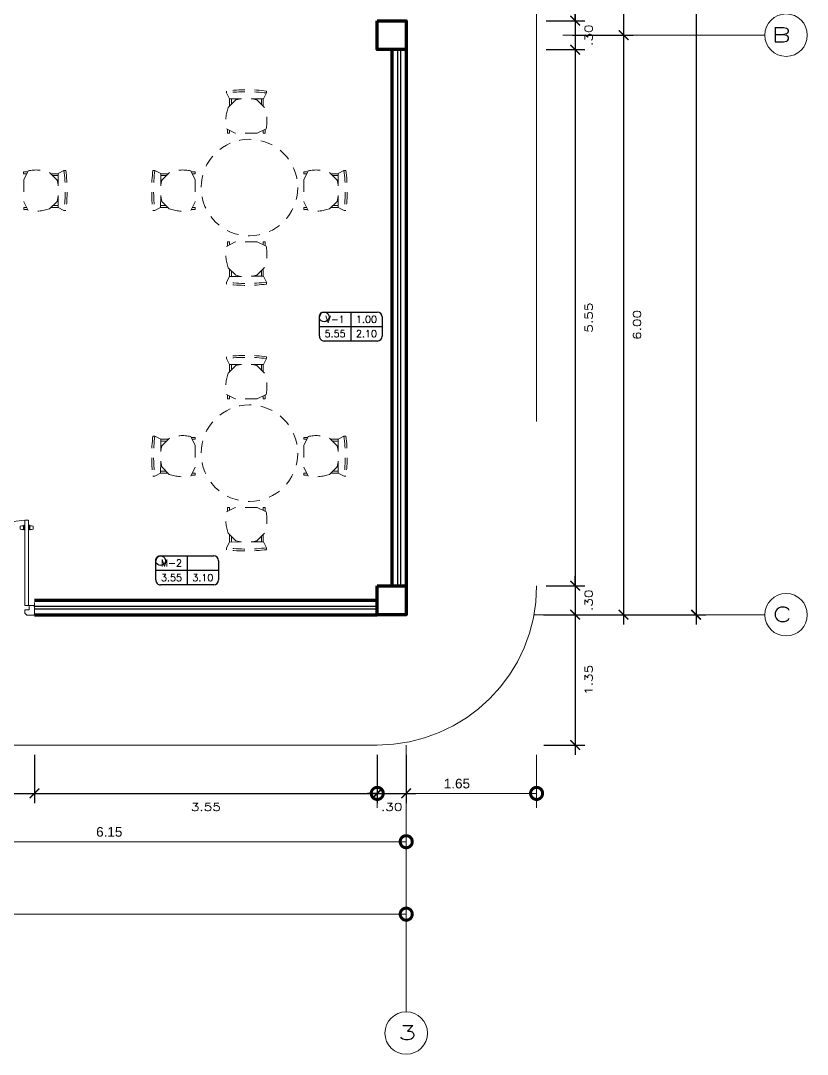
# Model space of a CAD drawing. Header units: millimetres. Extents: x 1313 to 1393.8, y 883.5 to 926.2.
# Drawn here: x 1323.87 to 1332.02, y 903.94 to 914.65 of the extents above; entities that cross this region are included whole.
import ezdxf
from ezdxf.enums import TextEntityAlignment as Align

# ---------------------------------------------------------------- set-up
doc = ezdxf.new("R2010")
doc.units = ezdxf.units.MM
doc.linetypes.add('HIDDEN2', pattern=[0.1875, 0.125, -0.0625])
doc.layers.add('CODIGOS', color=31, linetype='Continuous')
doc.layers.add('Muebles', color=2, linetype='Continuous')
for name, color, linetype, lineweight in [('columnas', 40, 'Continuous', 60), ('cotas', 87, 'Continuous', 15), ('ejes', 147, 'Continuous', 5), ('Muros confinados', 3, 'Continuous', 60), ('proy', 42, 'HIDDEN2', 5), ('Puertas', 35, 'Continuous', 13)]:
    doc.layers.add(name, color=color, linetype=linetype, lineweight=lineweight)
doc.styles.add('arial', font='arial.ttf')
doc.styles.add('R80-50', font='romans.shx', dxfattribs={"width": 1.3, "height": 0.08})
doc.styles.add('ROMANS', font='romans')
doc.dimstyles.new('horizontal', dxfattribs={"dimtxt": 0.1, "dimasz": 0.25, "dimexe": 0.15, "dimexo": 0.1, "dimgap": 0.05, "dimtad": 1, "dimtih": 1, "dimtoh": 1, "dimzin": 4, "dimdsep": 46, "dimtxsty": 'arial', "dimblk": 'DOTSMALL', "dimcen": 1, "dimclrd": 11, "dimclre": 11, "dimclrt": 20, "dimazin": 1, "dimtfac": 1, "dimtmove": 0, "dimatfit": 3, "dimfxl": 1, "dimlwd": 5, "dimlwe": 5, "dimarcsym": 0})
doc.dimstyles.new('HORIZONTAL 1.1', dxfattribs={"dimtxt": 0.2, "dimasz": 0.1, "dimexe": 0.1, "dimexo": 0.1, "dimgap": 0.1, "dimtad": 2, "dimzin": 4, "dimdsep": 46, "dimtxsty": 'R80-50', "dimblk": 'ARCHTICK', "dimcen": 0.09, "dimdle": 0.1, "dimclrd": 256, "dimclre": 256, "dimclrt": 7, "dimaunit": 1, "dimazin": 0, "dimtfac": 1, "dimtix": 1, "dimtmove": 0, "dimatfit": 3, "dimldrblk": 'ARCHTICK', "dimfxl": 1, "dimtolj": 1, "dimtzin": 0, "dimarcsym": 0})

# ---------------------------------------------------------------- blocks, each defined once
blk = doc.blocks.new('www')
for p, q in [((-2919.982101228687, 3599.041374304055), (-2920.002101199098, 3599.04140870627)), ((-2919.921355107322, 3599.009886472397), (-2919.982101228687, 3599.041374304055)), ((-2919.921355107322, 3599.009886472397), (-2919.982101228687, 3599.041374304055)), ((-2919.922570748679, 3598.656526685439), (-2919.921355107322, 3599.009886472397)), ((-2919.86342891147, 3598.987559133014), (-2919.921431575421, 3598.987658904169)), ((-2919.843165729975, 3599.007524307633), (-2919.92136277099, 3599.007658815406)), ((-2919.910528851414, 3598.941151883206), (-2919.832057022486, 3599.018469641409)), ((-2919.610820917959, 3599.035985253539), (-2919.566050063918, 3598.94359815427)), ((-2919.564912298768, 3599.027763852238), (-2919.60687179714, 3599.02783602733)), ((-2919.597113590472, 3599.007699435624), (-2919.564946907013, 3599.007644105282)), ((-2919.564946907013, 3599.007644105282), (-2919.564912298768, 3599.027763852238)), ((-2919.921760321108, 3598.892099876744), (-2919.910528851414, 3598.941151883206)), ((-2919.566050063918, 3598.94359815427), (-2919.56643872771, 3598.717645721234)), ((-2919.91090706103, 3598.721277059427), (-2919.922165534893, 3598.774313281091)), ((-2919.982268418194, 3598.625980188005), (-2919.922570748679, 3598.656526685439)), ((-2919.867950920742, 3598.678660432905), (-2919.921962928001, 3598.678753339679)), ((-2919.847756543617, 3598.6586256667), (-2919.921962928001, 3598.658753310091)), ((-2919.832701685989, 3598.643689798614), (-2919.91090706103, 3598.721277059427)), ((-2919.56643872771, 3598.717645721234), (-2919.61152714866, 3598.625413190094)), ((-2919.565583730776, 3598.637422125442), (-2919.605622840858, 3598.637490997249)), ((-2919.595795417652, 3598.657593899452), (-2919.565549122531, 3598.657541872397)), ((-2919.565549122531, 3598.657541872397), (-2919.565583730776, 3598.637422125442)), ((-2920.002268388606, 3598.626014590221), (-2919.982268418194, 3598.625980188005))]:
    blk.add_line(p, q)
for centre, radius, start, end in [((-2918.382192446178, 3598.833059627158), 1.633252493203418, 172.6709804005787, 187.282898326668), ((-2918.362192475766, 3598.833025224943), 1.633252493203122, 172.6709804005787, 187.282898326668), ((-2919.694189566551, 3598.68304581829), 0.3626521425853446, 76.70964011573743, 112.3438700554225), ((-2919.685023947517, 3599.083402138052), 0.4638487424732399, 251.4353334660267, 279.1169358202242)]:
    blk.add_arc(centre, radius, start, end)
blk = doc.blocks.new('P90-1')
for p, q in [((-0.9990517566913795, 0.005935422918673439), (-0.9990517566913795, 0.0959354229186733)), ((-0.9940517566913787, 0.0959354229186733), (-0.9990517566913795, 0.0959354229186733)), ((-0.9940517566913787, 0.005935422918673439), (-0.9990517566913795, 0.005935422918673439)), ((-0.9488046350236647, 0.1009354229186741), (-0.9940517566913787, 0.1009354229186741)), ((-0.9940517566913787, 0.0959354229186733), (-0.9940517566913787, 0.1009354229186741)), ((-0.9940517566913787, 0.000935422918672657), (-0.9940517566913787, 0.005935422918673439)), ((-0.9190517566913794, 0.000935422918672657), (-0.9940517566913787, 0.000935422918672657)), ((-0.8990517566913798, 0.02093542291867401), (-0.9190517566913794, 0.000935422918672657)), ((-0.8990517566913798, 0.02093542291867401), (-0.8990517566913798, 0.05472381416213601)), ((-0.09905175669137911, 0.05472381416213601), (-0.09905175669137911, 0.02093542291867401)), ((-0.09905175669137911, 0.02093542291867401), (-0.07905175669137954, 0.000935422918672657)), ((-0.004051756691380248, 0.000935422918672657), (-0.07905175669137954, 0.000935422918672657)), ((-0.004051756691380248, 0.1009354229186741), (-0.05237351597615536, 0.1009354229186741)), ((-0.004051756691380248, 0.1009354229186741), (-0.004051756691380248, 0.0959354229186733)), ((0.0009482433086205333, 0.0959354229186733), (-0.004051756691380248, 0.0959354229186733)), ((-0.004051756691380248, 0.005935422918673439), (-0.004051756691380248, 0.000935422918672657)), ((0.0009482433086205333, 0.005935422918673439), (-0.004051756691380248, 0.005935422918673439)), ((0.0009482433086205333, 0.0959354229186733), (0.0009482433086205333, 0.005935422918673439))]:
    blk.add_line(p, q)
for points in [[(-0.05905045993646674, 0.9844227219258652), (-0.1001612735924624, 0.9844227219258634), (-0.1001612735924624, 0.1012135621264321), (-0.05905045993646496, 0.1012135621264321)], [(-0.1139915255970934, 0.9274939543605996), (-0.1284152196437027, 0.9274939543605996), (-0.1484152196437005, 0.9224939543605988), (-0.1484152196437023, 0.892684088653457), (-0.128415219643701, 0.8876840886534598), (-0.1139915255970951, 0.8876840886534563)], [(-0.1055768771159933, 0.932087397904283), (-0.1101666955382914, 0.9320873979042812), (-0.1101666955382896, 0.8838561757099654), (-0.1055768771159933, 0.8838561757099619)], [(-0.05355882323787142, 0.932087397904283), (-0.04896900481557687, 0.9320873979042812), (-0.04896900481557509, 0.8838561757099654), (-0.05355882323787142, 0.8838561757099654)], [(-0.04514417475677135, 0.9274939543605996), (-0.03072048071016198, 0.9274939543605996), (-0.01072048071016418, 0.9224939543605988), (-0.01072048071016241, 0.892684088653457), (-0.03072048071016376, 0.8876840886534563), (-0.04514417475676957, 0.8876840886534598)]]:
    blk.add_lwpolyline(points, close=True)
for points in [[(-0.9488046350236647, 0.1009354229186741), (-0.9488046350236647, 0.05472381416213601), (-0.8990517566913798, 0.05472381416213601)], [(-0.09905175669137911, 0.05472381416213601), (-0.05237351597615536, 0.05472381416213601), (-0.05237351597615536, 0.1009354229186741)]]:
    blk.add_lwpolyline(points)
blk.add_arc((-0.05237351597615536, 0.1009354229186741), 0.88477877307552, 93.09610705437265, 180)
blk = doc.blocks.new('VANOS')
at = {"color": 2}
for p, q in [((-0.2749999999999915, 0.1499999999999968), (0.2750000000000057, 0.1500000000000004)), ((0, 0.1499999999999986), (0, -0.1500000000000021)), ((-0.3250000000000171, -0.100000000000005), (-0.3250000000000171, 0.09999999999999964)), ((-0.3250000000000028, 0), (0.3250000000000028, 0)), ((0.3250000000000028, 0.09999999999999964), (0.3250000000000028, -0.09999999999999787)), ((0.2749999999999915, -0.1500000000000039), (-0.2750000000000057, -0.1500000000000039))]:
    blk.add_line(p, q, dxfattribs=at)
for centre, radius, start, end in [((-0.2750000000000057, 0.1000000000000014), 0.04999999999999716, 180, 180.000000000001), ((-0.2749999999999915, 0.1000000000000014), 0.05, 90, 180), ((0.2750000000000057, 0.1000000000000014), 0.04999999999999805, 90, 90), ((0.2750000000000057, 0.09999999999999787), 0.05, 0, 89.99999999999984), ((-0.2750000000000057, -0.1000000000000014), 0.04999999999999893, 179.999999999998, 270), ((0.2749999999999915, -0.1000000000000014), 0.05000000000000071, 270.0000000000041, 4.071109992273244e-12)]:
    blk.add_arc(centre, radius, start, end, dxfattribs=at)
at = {"color": 3, "style": 'ROMANS'}
for tag, p in [('VANO', (-0.1625000000000085, 0.07499999999999751)), ('ALFEIZAR', (0.1625000000000085, 0.07500000000000107)), ('ANCHO', (-0.1624999999999943, -0.07500000000000107)), ('ALTURA', (0.1625000000000085, -0.07499999999999929))]:
    blk.add_attdef(tag, text='', height=0.0725, dxfattribs=at).set_placement(p, align=Align.MIDDLE)
blk = doc.blocks.new('_ArchTick')
at = {"color": 0, "const_width": 0.15}
blk.add_lwpolyline([(-0.5, -0.5), (0.5, 0.5)], dxfattribs=at)
blk = doc.blocks.new('*D567')
at = {"layer": 'cotas', "lineweight": -2, "transparency": 16777216}
for p, q in [((1329.611796987694, 920.4452182237891), (1329.611796987694, 914.5452182237892)), ((1329.31259971681, 920.3452182237891), (1329.711796987694, 920.3452182237891)), ((1329.31259971681, 914.6452182237892), (1329.711796987694, 914.6452182237892))]:
    blk.add_line(p, q, dxfattribs=at)
at = {"layer": 'Defpoints', "color": 0, "transparency": 16777216}
for p in [(1329.21259971681, 920.3452182237891), (1329.21259971681, 914.6452182237892), (1329.611796987694, 914.6452182237892)]:
    blk.add_point(p, dxfattribs=at)
at = {"layer": 'cotas', "lineweight": -2, "transparency": 16777216, "xscale": 0.1, "yscale": 0.1, "zscale": 0.1}
for p, rotation in [((1329.611796987694, 920.3452182237891), 90), ((1329.611796987694, 914.6452182237892), 270)]:
    blk.add_blockref('_ArchTick', p, dxfattribs=dict(at, rotation=rotation))
at = {"layer": 'cotas', "color": 7, "transparency": 16777216, "insert": (1329.751796987694, 917.4952182237885), "char_height": 0.08, "attachment_point": 5, "rotation": 90, "style": 'R80-50'}
blk.add_mtext('\\A1;5.70', dxfattribs=at)
blk = doc.blocks.new('*D376')
at = {"layer": 'cotas', "lineweight": -2, "transparency": 16777216}
for p, q in [((1329.31259971681, 914.6452182237892), (1329.711796987694, 914.6452182237892)), ((1329.611796987694, 914.6452182237892), (1329.611796987694, 914.7452182237893)), ((1329.611796987694, 914.6452182237892), (1329.611796987694, 914.3452182237886)), ((1329.31259971681, 914.3452182237886), (1329.711796987694, 914.3452182237886)), ((1329.611796987694, 914.3452182237886), (1329.611796987694, 914.2452182237886))]:
    blk.add_line(p, q, dxfattribs=at)
at = {"layer": 'Defpoints', "color": 0, "transparency": 16777216}
for p in [(1329.21259971681, 914.6452182237892), (1329.21259971681, 914.3452182237886), (1329.611796987694, 914.3452182237886)]:
    blk.add_point(p, dxfattribs=at)
at = {"layer": 'cotas', "lineweight": -2, "transparency": 16777216, "xscale": 0.1, "yscale": 0.1, "zscale": 0.1}
for p, rotation in [((1329.611796987694, 914.6452182237892), 270), ((1329.611796987694, 914.3452182237886), 90)]:
    blk.add_blockref('_ArchTick', p, dxfattribs=dict(at, rotation=rotation))
at = {"layer": 'cotas', "color": 7, "transparency": 16777216, "insert": (1329.751796987694, 914.4952182237882), "char_height": 0.08, "attachment_point": 5, "rotation": 90, "style": 'R80-50'}
blk.add_mtext('\\A1;.30', dxfattribs=at)
blk = doc.blocks.new('*D568')
at = {"layer": 'cotas', "lineweight": -2, "transparency": 16777216}
for p, q in [((1329.611796987694, 914.4452182237886), (1329.611796987694, 908.6952182237898)), ((1329.31259971681, 914.3452182237886), (1329.711796987694, 914.3452182237886)), ((1329.31259971681, 908.7952182237898), (1329.711796987694, 908.7952182237898))]:
    blk.add_line(p, q, dxfattribs=at)
at = {"layer": 'Defpoints', "color": 0, "transparency": 16777216}
for p in [(1329.21259971681, 914.3452182237886), (1329.21259971681, 908.7952182237898), (1329.611796987694, 908.7952182237898)]:
    blk.add_point(p, dxfattribs=at)
at = {"layer": 'cotas', "lineweight": -2, "transparency": 16777216, "xscale": 0.1, "yscale": 0.1, "zscale": 0.1}
for p, rotation in [((1329.611796987694, 914.3452182237886), 90), ((1329.611796987694, 908.7952182237898), 270)]:
    blk.add_blockref('_ArchTick', p, dxfattribs=dict(at, rotation=rotation))
at = {"layer": 'cotas', "color": 7, "transparency": 16777216, "insert": (1329.751796987694, 911.5702182237885), "char_height": 0.08, "attachment_point": 5, "rotation": 90, "style": 'R80-50'}
blk.add_mtext('\\A1;5.55', dxfattribs=at)
blk = doc.blocks.new('*D569')
at = {"layer": 'cotas', "lineweight": -2, "transparency": 16777216}
for p, q in [((1329.611796987694, 908.7952182237898), (1329.611796987694, 908.8952182237898)), ((1329.31259971681, 908.7952182237898), (1329.711796987694, 908.7952182237898)), ((1329.611796987694, 908.7952182237898), (1329.611796987694, 908.4952182237892)), ((1329.285097790769, 908.4952182237892), (1329.711796987694, 908.4952182237892)), ((1329.611796987694, 908.4952182237892), (1329.611796987694, 908.3952182237891))]:
    blk.add_line(p, q, dxfattribs=at)
at = {"layer": 'Defpoints', "color": 0, "transparency": 16777216}
for p in [(1329.21259971681, 908.7952182237898), (1329.185097790769, 908.4952182237892), (1329.611796987694, 908.4952182237892)]:
    blk.add_point(p, dxfattribs=at)
at = {"layer": 'cotas', "lineweight": -2, "transparency": 16777216, "xscale": 0.1, "yscale": 0.1, "zscale": 0.1}
for p, rotation in [((1329.611796987694, 908.7952182237898), 270), ((1329.611796987694, 908.4952182237892), 90)]:
    blk.add_blockref('_ArchTick', p, dxfattribs=dict(at, rotation=rotation))
at = {"layer": 'cotas', "color": 7, "transparency": 16777216, "insert": (1329.751796987694, 908.6452182237888), "char_height": 0.08, "attachment_point": 5, "rotation": 90, "style": 'R80-50'}
blk.add_mtext('\\A1;.30', dxfattribs=at)
blk = doc.blocks.new('*D377')
at = {"layer": 'cotas', "lineweight": -2, "transparency": 16777216}
for p, q in [((1329.611796987694, 908.5952182237892), (1329.611796987694, 907.0452182237892)), ((1329.285097790769, 908.4952182237892), (1329.711796987694, 908.4952182237892)), ((1329.287535337756, 907.1452182237892), (1329.711796987694, 907.1452182237892))]:
    blk.add_line(p, q, dxfattribs=at)
at = {"layer": 'Defpoints', "color": 0, "transparency": 16777216}
for p in [(1329.185097790769, 908.4952182237892), (1329.187535337756, 907.1452182237892), (1329.611796987694, 907.1452182237892)]:
    blk.add_point(p, dxfattribs=at)
at = {"layer": 'cotas', "lineweight": -2, "transparency": 16777216, "xscale": 0.1, "yscale": 0.1, "zscale": 0.1}
for p, rotation in [((1329.611796987694, 908.4952182237892), 90), ((1329.611796987694, 907.1452182237892), 270)]:
    blk.add_blockref('_ArchTick', p, dxfattribs=dict(at, rotation=rotation))
at = {"layer": 'cotas', "color": 7, "transparency": 16777216, "insert": (1329.751796987694, 907.8202182237885), "char_height": 0.08, "attachment_point": 5, "rotation": 90, "style": 'R80-50'}
blk.add_mtext('\\A1;1.35', dxfattribs=at)
blk = doc.blocks.new('*D383')
at = {"layer": 'cotas', "lineweight": -2, "transparency": 16777216}
for p, q in [((1322.01259971681, 907.0452182237892), (1322.01259971681, 906.545148689912)), ((1324.012599716811, 907.0452182237856), (1324.012599716811, 906.545148689912)), ((1321.91259971681, 906.645148689912), (1324.112599716811, 906.645148689912))]:
    blk.add_line(p, q, dxfattribs=at)
at = {"layer": 'Defpoints', "color": 0, "transparency": 16777216}
for p in [(1322.01259971681, 907.1452182237892), (1324.012599716811, 907.1452182237856), (1324.012599716811, 906.645148689912)]:
    blk.add_point(p, dxfattribs=at)
at = {"layer": 'cotas', "lineweight": -2, "transparency": 16777216, "xscale": 0.1, "yscale": 0.1, "zscale": 0.1, "rotation": 180}
blk.add_blockref('_ArchTick', (1322.01259971681, 906.645148689912), dxfattribs=at)
at = {"layer": 'cotas', "lineweight": -2, "transparency": 16777216, "xscale": 0.1, "yscale": 0.1, "zscale": 0.1}
blk.add_blockref('_ArchTick', (1324.012599716811, 906.645148689912), dxfattribs=at)
at = {"layer": 'cotas', "color": 7, "transparency": 16777216, "insert": (1323.01259971681, 906.5051486899121), "char_height": 0.08, "attachment_point": 5, "style": 'R80-50'}
blk.add_mtext('\\A1;2.00', dxfattribs=at)
blk = doc.blocks.new('*D384')
at = {"layer": 'cotas', "lineweight": -2, "transparency": 16777216}
for p, q in [((1324.012599716811, 907.0452182237856), (1324.012599716811, 906.545148689912)), ((1327.562599716809, 907.0452182237892), (1327.562599716809, 906.545148689912)), ((1323.912599716811, 906.645148689912), (1327.662599716809, 906.645148689912))]:
    blk.add_line(p, q, dxfattribs=at)
at = {"layer": 'Defpoints', "color": 0, "transparency": 16777216}
for p in [(1324.012599716811, 907.1452182237856), (1327.562599716809, 907.1452182237892), (1327.562599716809, 906.645148689912)]:
    blk.add_point(p, dxfattribs=at)
at = {"layer": 'cotas', "lineweight": -2, "transparency": 16777216, "xscale": 0.1, "yscale": 0.1, "zscale": 0.1, "rotation": 180}
blk.add_blockref('_ArchTick', (1324.012599716811, 906.645148689912), dxfattribs=at)
at = {"layer": 'cotas', "lineweight": -2, "transparency": 16777216, "xscale": 0.1, "yscale": 0.1, "zscale": 0.1}
blk.add_blockref('_ArchTick', (1327.562599716809, 906.645148689912), dxfattribs=at)
at = {"layer": 'cotas', "color": 7, "transparency": 16777216, "insert": (1325.78759971681, 906.5051486899121), "char_height": 0.08, "attachment_point": 5, "style": 'R80-50'}
blk.add_mtext('\\A1;3.55', dxfattribs=at)
blk = doc.blocks.new('*D385')
at = {"layer": 'cotas', "lineweight": -2, "transparency": 16777216}
for p, q in [((1327.562599716809, 907.0452182237892), (1327.562599716809, 906.545148689912)), ((1327.86259971681, 907.0452182237892), (1327.86259971681, 906.545148689912)), ((1327.562599716809, 906.645148689912), (1327.46259971681, 906.645148689912)), ((1327.562599716809, 906.645148689912), (1327.86259971681, 906.645148689912)), ((1327.86259971681, 906.645148689912), (1327.96259971681, 906.645148689912))]:
    blk.add_line(p, q, dxfattribs=at)
at = {"layer": 'Defpoints', "color": 0, "transparency": 16777216}
for p in [(1327.562599716809, 907.1452182237892), (1327.86259971681, 907.1452182237892), (1327.86259971681, 906.645148689912)]:
    blk.add_point(p, dxfattribs=at)
at = {"layer": 'cotas', "lineweight": -2, "transparency": 16777216, "xscale": 0.1, "yscale": 0.1, "zscale": 0.1}
blk.add_blockref('_ArchTick', (1327.562599716809, 906.645148689912), dxfattribs=at)
at = {"layer": 'cotas', "lineweight": -2, "transparency": 16777216, "xscale": 0.1, "yscale": 0.1, "zscale": 0.1, "rotation": 180}
blk.add_blockref('_ArchTick', (1327.86259971681, 906.645148689912), dxfattribs=at)
at = {"layer": 'cotas', "color": 7, "transparency": 16777216, "insert": (1327.71259971681, 906.5051486899121), "char_height": 0.08, "attachment_point": 5, "style": 'R80-50'}
blk.add_mtext('\\A1;.30', dxfattribs=at)
blk = doc.blocks.new('_DotSmall')
at = {"color": 0, "linetype": 'ByBlock', "const_width": 0.5}
blk.add_lwpolyline([(-0.0625, 0, 1), (0.0625, 0, 1)], format="xyb", close=True, dxfattribs=at)
blk = doc.blocks.new('*D575')
at = {"layer": 'cotas', "color": 11, "lineweight": 5, "transparency": 16777216}
for p, q in [((1321.71259971681, 907.0452182237888), (1321.71259971681, 905.9951486899118)), ((1327.86259971681, 906.9452182237893), (1327.86259971681, 905.9951486899118)), ((1321.71259971681, 906.1451486899118), (1327.86259971681, 906.1451486899118))]:
    blk.add_line(p, q, dxfattribs=at)
at = {"layer": 'Defpoints', "color": 0, "transparency": 16777216}
for p in [(1321.71259971681, 907.1452182237888), (1327.86259971681, 907.0452182237893), (1327.86259971681, 906.1451486899118)]:
    blk.add_point(p, dxfattribs=at)
at = {"layer": 'cotas', "color": 11, "lineweight": 5, "transparency": 16777216, "xscale": 0.25, "yscale": 0.25, "zscale": 0.25, "rotation": 180}
blk.add_blockref('_DotSmall', (1321.71259971681, 906.1451486899118), dxfattribs=at)
at = {"layer": 'cotas', "color": 11, "lineweight": 5, "transparency": 16777216, "xscale": 0.25, "yscale": 0.25, "zscale": 0.25}
blk.add_blockref('_DotSmall', (1327.86259971681, 906.1451486899118), dxfattribs=at)
at = {"layer": 'cotas', "color": 20, "transparency": 16777216, "insert": (1324.78759971681, 906.246205988684), "char_height": 0.1, "attachment_point": 5, "style": 'arial'}
blk.add_mtext('6.15', dxfattribs=at)
blk = doc.blocks.new('*D400')
at = {"layer": 'cotas', "color": 11, "lineweight": 5, "transparency": 16777216}
for p, q in [((1315.86259971681, 907.0452182237888), (1315.86259971681, 905.2451486899121)), ((1327.86259971681, 907.0452182237892), (1327.86259971681, 905.2451486899121)), ((1315.86259971681, 905.395148689912), (1327.86259971681, 905.395148689912))]:
    blk.add_line(p, q, dxfattribs=at)
at = {"layer": 'Defpoints', "color": 0, "transparency": 16777216}
for p in [(1315.86259971681, 907.1452182237888), (1327.86259971681, 907.1452182237892), (1327.86259971681, 905.395148689912)]:
    blk.add_point(p, dxfattribs=at)
at = {"layer": 'cotas', "color": 11, "lineweight": 5, "transparency": 16777216, "xscale": 0.25, "yscale": 0.25, "zscale": 0.25, "rotation": 180}
blk.add_blockref('_DotSmall', (1315.86259971681, 905.395148689912), dxfattribs=at)
at = {"layer": 'cotas', "color": 11, "lineweight": 5, "transparency": 16777216, "xscale": 0.25, "yscale": 0.25, "zscale": 0.25}
blk.add_blockref('_DotSmall', (1327.86259971681, 905.395148689912), dxfattribs=at)
at = {"layer": 'cotas', "color": 20, "transparency": 16777216, "insert": (1321.86259971681, 905.4962059886842), "char_height": 0.1, "attachment_point": 5, "style": 'arial'}
blk.add_mtext('12.00', dxfattribs=at)
blk = doc.blocks.new('*D401')
at = {"layer": 'cotas', "lineweight": -2, "transparency": 16777216}
for p, q in [((1330.113785002424, 920.5952182237892), (1330.113785002424, 914.3952182237891)), ((1329.585028562245, 920.4952182237892), (1330.213785002424, 920.4952182237892)), ((1329.585028562235, 914.4952182237892), (1330.213785002424, 914.4952182237892))]:
    blk.add_line(p, q, dxfattribs=at)
at = {"layer": 'Defpoints', "color": 0, "transparency": 16777216}
for p in [(1329.485028562245, 920.4952182237892), (1329.485028562235, 914.4952182237892), (1330.113785002424, 914.4952182237892)]:
    blk.add_point(p, dxfattribs=at)
at = {"layer": 'cotas', "lineweight": -2, "transparency": 16777216, "xscale": 0.1, "yscale": 0.1, "zscale": 0.1}
for p, rotation in [((1330.113785002424, 920.4952182237892), 90), ((1330.113785002424, 914.4952182237892), 270)]:
    blk.add_blockref('_ArchTick', p, dxfattribs=dict(at, rotation=rotation))
at = {"layer": 'cotas', "color": 7, "transparency": 16777216, "insert": (1330.253785002424, 917.4952182237885), "char_height": 0.08, "attachment_point": 5, "rotation": 90, "style": 'R80-50'}
blk.add_mtext('\\A1;6.00', dxfattribs=at)
blk = doc.blocks.new('*D402')
at = {"layer": 'cotas', "lineweight": -2, "transparency": 16777216}
for p, q in [((1330.113785002424, 914.5952182237892), (1330.113785002424, 908.3952182237896)), ((1329.585028562235, 914.4952182237892), (1330.213785002424, 914.4952182237892)), ((1329.585028562245, 908.4952182237896), (1330.213785002424, 908.4952182237896))]:
    blk.add_line(p, q, dxfattribs=at)
at = {"layer": 'Defpoints', "color": 0, "transparency": 16777216}
for p in [(1329.485028562235, 914.4952182237892), (1329.485028562246, 908.4952182237896), (1330.113785002424, 908.4952182237896)]:
    blk.add_point(p, dxfattribs=at)
at = {"layer": 'cotas', "lineweight": -2, "transparency": 16777216, "xscale": 0.1, "yscale": 0.1, "zscale": 0.1}
for p, rotation in [((1330.113785002424, 914.4952182237892), 90), ((1330.113785002424, 908.4952182237896), 270)]:
    blk.add_blockref('_ArchTick', p, dxfattribs=dict(at, rotation=rotation))
at = {"layer": 'cotas', "color": 7, "transparency": 16777216, "insert": (1330.253785002424, 911.4952182237887), "char_height": 0.08, "attachment_point": 5, "rotation": 90, "style": 'R80-50'}
blk.add_mtext('\\A1;6.00', dxfattribs=at)
blk = doc.blocks.new('*D403')
at = {"layer": 'cotas', "lineweight": -2, "transparency": 16777216}
for p, q in [((1330.863785002424, 923.0952182237892), (1330.863785002424, 908.3952182237887)), ((1329.585028562245, 922.9952182237892), (1330.963785002424, 922.9952182237892)), ((1329.585028562246, 908.4952182237887), (1330.963785002424, 908.4952182237887))]:
    blk.add_line(p, q, dxfattribs=at)
at = {"layer": 'Defpoints', "color": 0, "transparency": 16777216}
for p in [(1329.485028562245, 922.9952182237892), (1329.485028562246, 908.4952182237887), (1330.863785002424, 908.4952182237887)]:
    blk.add_point(p, dxfattribs=at)
at = {"layer": 'cotas', "lineweight": -2, "transparency": 16777216, "xscale": 0.1, "yscale": 0.1, "zscale": 0.1}
for p, rotation in [((1330.863785002424, 922.9952182237892), 90), ((1330.863785002424, 908.4952182237887), 270)]:
    blk.add_blockref('_ArchTick', p, dxfattribs=dict(at, rotation=rotation))
at = {"layer": 'cotas', "color": 7, "transparency": 16777216, "insert": (1331.003785002424, 915.7452182237882), "char_height": 0.08, "attachment_point": 5, "rotation": 90, "style": 'R80-50'}
blk.add_mtext('\\A1;14.50', dxfattribs=at)
blk = doc.blocks.new('*D406')
at = {"layer": 'cotas', "color": 11, "lineweight": 5, "transparency": 16777216}
for p, q in [((1327.562599716809, 907.0452182237892), (1327.562599716809, 906.4951486899121)), ((1329.21259971681, 907.0452182237888), (1329.21259971681, 906.4951486899121)), ((1327.562599716809, 906.645148689912), (1329.21259971681, 906.645148689912))]:
    blk.add_line(p, q, dxfattribs=at)
at = {"layer": 'Defpoints', "color": 0, "transparency": 16777216}
for p in [(1327.562599716809, 907.1452182237892), (1329.21259971681, 907.1452182237888), (1329.21259971681, 906.645148689912)]:
    blk.add_point(p, dxfattribs=at)
at = {"layer": 'cotas', "color": 11, "lineweight": 5, "transparency": 16777216, "xscale": 0.25, "yscale": 0.25, "zscale": 0.25, "rotation": 180}
blk.add_blockref('_DotSmall', (1327.562599716809, 906.645148689912), dxfattribs=at)
at = {"layer": 'cotas', "color": 11, "lineweight": 5, "transparency": 16777216, "xscale": 0.25, "yscale": 0.25, "zscale": 0.25}
blk.add_blockref('_DotSmall', (1329.21259971681, 906.645148689912), dxfattribs=at)
at = {"layer": 'cotas', "color": 20, "transparency": 16777216, "insert": (1328.38759971681, 906.7462059886842), "char_height": 0.1, "attachment_point": 5, "style": 'arial'}
blk.add_mtext('1.65', dxfattribs=at)

msp = doc.modelspace()

# ---------------------------------------------------------------- linework, layer by layer
at = {"layer": 'columnas'}
for points in [[(1327.56259971681, 914.6452182237888), (1327.862599716811, 914.6452182237888), (1327.862599716811, 914.3452182237882), (1327.56259971681, 914.3452182237882)], [(1327.562599716809, 908.7952182237898), (1327.862599716809, 908.7952182237898), (1327.862599716809, 908.4952182237892), (1327.562599716809, 908.4952182237892)]]:
    msp.add_lwpolyline(points, close=True, dxfattribs=at)
at = {"layer": 'ejes', "color": 5, "ltscale": 3}
for points in [[(1329.485028562235, 914.4952182237887), (1331.576548293338, 914.4952182237887)], [(1329.185028562244, 908.4948440546202), (1331.576548293348, 908.4948440546202)], [(1327.86259971681, 907.1452182237892), (1327.86259971681, 904.3836984926854)]]:
    msp.add_lwpolyline(points, dxfattribs=at)
at = {"layer": 'ejes', "color": 4, "linetype": 'Continuous'}
for centre in [(1331.796318662598, 914.4952182237887), (1331.796318662608, 908.4948440546202), (1327.86259971681, 904.1639281234254)]:
    msp.add_circle(centre, 0.22, dxfattribs=at)
at = {"layer": 'Muebles'}
for p, q in [((1327.77259971681, 914.3452182237882), (1327.77259971681, 908.7952182237898)), ((1327.80259971681, 914.3452182237882), (1327.80259971681, 908.7952182237898)), ((1324.012599716811, 908.5852182237852), (1327.56259971681, 908.5852182237752)), ((1324.012599716811, 908.5552182237855), (1327.562599716809, 908.555218223775))]:
    msp.add_line(p, q, dxfattribs=at)
at = {"layer": 'Muros confinados'}
for p, q in [((1327.71259971681, 914.3452182237882), (1327.71259971681, 908.7952182237898)), ((1327.86259971681, 914.3452182237882), (1327.86259971681, 908.7952182237898)), ((1324.012599716811, 908.6452182237856), (1327.56259971681, 908.6452182237751)), ((1324.012599716811, 908.4952182237851), (1327.562599716809, 908.495218223775))]:
    msp.add_line(p, q, dxfattribs=at)
at = {"layer": 'proy', "ltscale": 40}
for p, q in [((1329.21259971681, 922.9952182237892), (1329.21259971681, 908.7952182237893)), ((1327.562599716809, 907.1452182237888), (1315.86259971681, 907.1452182237888))]:
    msp.add_line(p, q, dxfattribs=at)
at = {"layer": 'proy'}
msp.add_line((1324.012599716811, 908.4952182237914), (1324.012599716811, 908.6452182237856), dxfattribs=at)
for centre in [(1326.238978721947, 912.9174292461614), (1326.238978721947, 910.1674292461614)]:
    msp.add_circle(centre, 0.5, dxfattribs=at)
at = {"layer": 'proy', "ltscale": 40}
msp.add_arc((1327.562599716809, 908.7952182237893), 1.650000000000182, 270, 0, dxfattribs=at)

# ---------------------------------------------------------------- block references
at = {"layer": 'CODIGOS'}
msp.add_blockref('VANOS', (1327.287949509639, 911.4785887404748), dxfattribs=at).add_auto_attribs({'ANCHO': '5.55', 'VANO': 'V-1', 'ALTURA': '2.10', 'ALFEIZAR': '1.00'})
ref = msp.add_blockref('VANOS', (1325.593609152507, 908.9547155722796), dxfattribs=at)
ref.add_attrib('ANCHO', '3.55', dxfattribs={"layer": '0', "color": 3, "height": 0.0725, "style": 'ROMANS'}).set_placement((1325.431109152507, 908.8797155722793), align=Align.MIDDLE)
ref.add_attrib('VANO', 'M-2', dxfattribs={"layer": '0', "color": 3, "height": 0.0725, "style": 'ROMANS'}).set_placement((1325.431109152507, 909.0297155722794), align=Align.MIDDLE)
ref.add_attrib('ALTURA', '3.10', dxfattribs={"layer": '0', "color": 3, "height": 0.0725, "style": 'ROMANS'}).set_placement((1325.756109152507, 908.8797155722793), align=Align.MIDDLE)
at = {"layer": 'proy', "rotation": 270}
for p in [(-2272.62487735788, -2006.08556081116), (-2272.62487735788, -2008.83556081116)]:
    msp.add_blockref('www', p, dxfattribs=at)
at = {"layer": 'proy', "xscale": -1}
for p in [(-1595.664011335376, -2685.946426833665), (-1592.764011335376, -2685.946426833665), (-1592.764011335376, -2688.696426833665)]:
    msp.add_blockref('www', p, dxfattribs=at)
at = {"layer": 'proy'}
for p in [(4245.241968779269, -2685.946426833665), (4245.241968779269, -2688.696426833665)]:
    msp.add_blockref('www', p, dxfattribs=at)
at = {"layer": 'proy', "xscale": -1, "rotation": 270}
for p in [(-2272.62487735788, 3831.920419303484), (-2272.62487735788, 3829.170419303484)]:
    msp.add_blockref('www', p, dxfattribs=at)
at = {"layer": 'Puertas', "zscale": 1.007323409859767}
msp.add_blockref('P90-1', (1324.011651473502, 908.4892828008726), dxfattribs=at)

# ---------------------------------------------------------------- texts
at = {"layer": 'ejes', "color": 3, "linetype": 'Continuous', "ltscale": 0.75, "style": 'ROMANS', "width": 1.5}
for s, p in [('B', (1331.645281956558, 914.4238012103676)), ('C', (1331.655996242282, 908.4234270411991)), ('3', (1327.777922137135, 904.0925111100044))]:
    msp.add_text(s, height=0.15, dxfattribs=at).set_placement(p)

# ---------------------------------------------------------------- dimensions: what is measured, and where the dimension line sits
at = {"layer": 'cotas'}
dim = msp.add_aligned_dim(p1=(1329.485028562244, 922.9952182237887), p2=(1329.485028562246, 908.4952182237882), distance=1.3787564401779944, dimstyle='HORIZONTAL 1.1', dxfattribs=at)
dim.commit()
dim.dimension.update_dxf_attribs({"geometry": '*D403', "text_midpoint": (1331.003785002424, 915.7452182237882)})
for base, p1, p2, picture, middle in [((1330.113785002424, 914.4952182237892), (1329.485028562244, 920.4952182237887), (1329.485028562235, 914.4952182237887), '*D401', (1330.253785002424, 917.4952182237885)), ((1329.611796987694, 914.6452182237892), (1329.21259971681, 920.3452182237886), (1329.21259971681, 914.6452182237888), '*D567', (1329.751796987694, 917.4952182237885)), ((1329.611796987694, 914.3452182237886), (1329.21259971681, 914.6452182237888), (1329.21259971681, 914.3452182237882), '*D376', (1329.751796987694, 914.4952182237882)), ((1330.113785002424, 908.4952182237896), (1329.485028562235, 914.4952182237887), (1329.485028562245, 908.4952182237892), '*D402', (1330.253785002424, 911.4952182237887)), ((1329.611796987694, 908.7952182237898), (1329.21259971681, 914.3452182237882), (1329.21259971681, 908.7952182237893), '*D568', (1329.751796987694, 911.5702182237885)), ((1329.611796987694, 908.4952182237892), (1329.21259971681, 908.7952182237893), (1329.185097790768, 908.4952182237887), '*D569', (1329.751796987694, 908.6452182237888)), ((1329.611796987694, 907.1452182237892), (1329.185097790768, 908.4952182237887), (1329.187535337755, 907.1452182237888), '*D377', (1329.751796987694, 907.8202182237885))]:
    dim = msp.add_linear_dim(base=base, p1=p1, p2=p2, angle=90, dimstyle='HORIZONTAL 1.1', dxfattribs=at)
    dim.commit()
    dim.dimension.update_dxf_attribs({"geometry": picture, "text_midpoint": middle})
dim = msp.add_linear_dim(base=(1327.86259971681, 905.395148689912), p1=(1315.86259971681, 907.1452182237888), p2=(1327.86259971681, 907.1452182237892), dimstyle='horizontal', dxfattribs=at)
dim.commit()
dim.dimension.update_dxf_attribs({"geometry": '*D400', "text_midpoint": (1321.86259971681, 905.395148689912), "dimtype": 160})
for base, p1, p2, picture, middle in [((1327.86259971681, 906.1451486899118), (1321.71259971681, 907.1452182237888), (1327.86259971681, 907.0452182237893), '*D575', (1324.78759971681, 906.246205988684)), ((1329.21259971681, 906.645148689912), (1327.562599716809, 907.1452182237892), (1329.21259971681, 907.1452182237888), '*D406', (1328.38759971681, 906.7462059886842))]:
    dim = msp.add_linear_dim(base=base, p1=p1, p2=p2, dimstyle='horizontal', override={"dimtmove": 1}, dxfattribs=at)
    dim.commit()
    dim.dimension.update_dxf_attribs({"geometry": picture, "text_midpoint": middle})
for base, p1, p2, picture, middle in [((1324.012599716811, 906.645148689912), (1322.01259971681, 907.1452182237892), (1324.012599716811, 907.1452182237856), '*D383', (1323.01259971681, 906.5051486899121)), ((1327.562599716809, 906.645148689912), (1324.012599716811, 907.1452182237856), (1327.562599716809, 907.1452182237892), '*D384', (1325.78759971681, 906.5051486899121)), ((1327.86259971681, 906.645148689912), (1327.562599716809, 907.1452182237892), (1327.86259971681, 907.1452182237892), '*D385', (1327.71259971681, 906.5051486899121))]:
    dim = msp.add_linear_dim(base=base, p1=p1, p2=p2, dimstyle='HORIZONTAL 1.1', dxfattribs=at)
    dim.commit()
    dim.dimension.update_dxf_attribs({"geometry": picture, "text_midpoint": middle})

doc.saveas('drawing.dxf')
